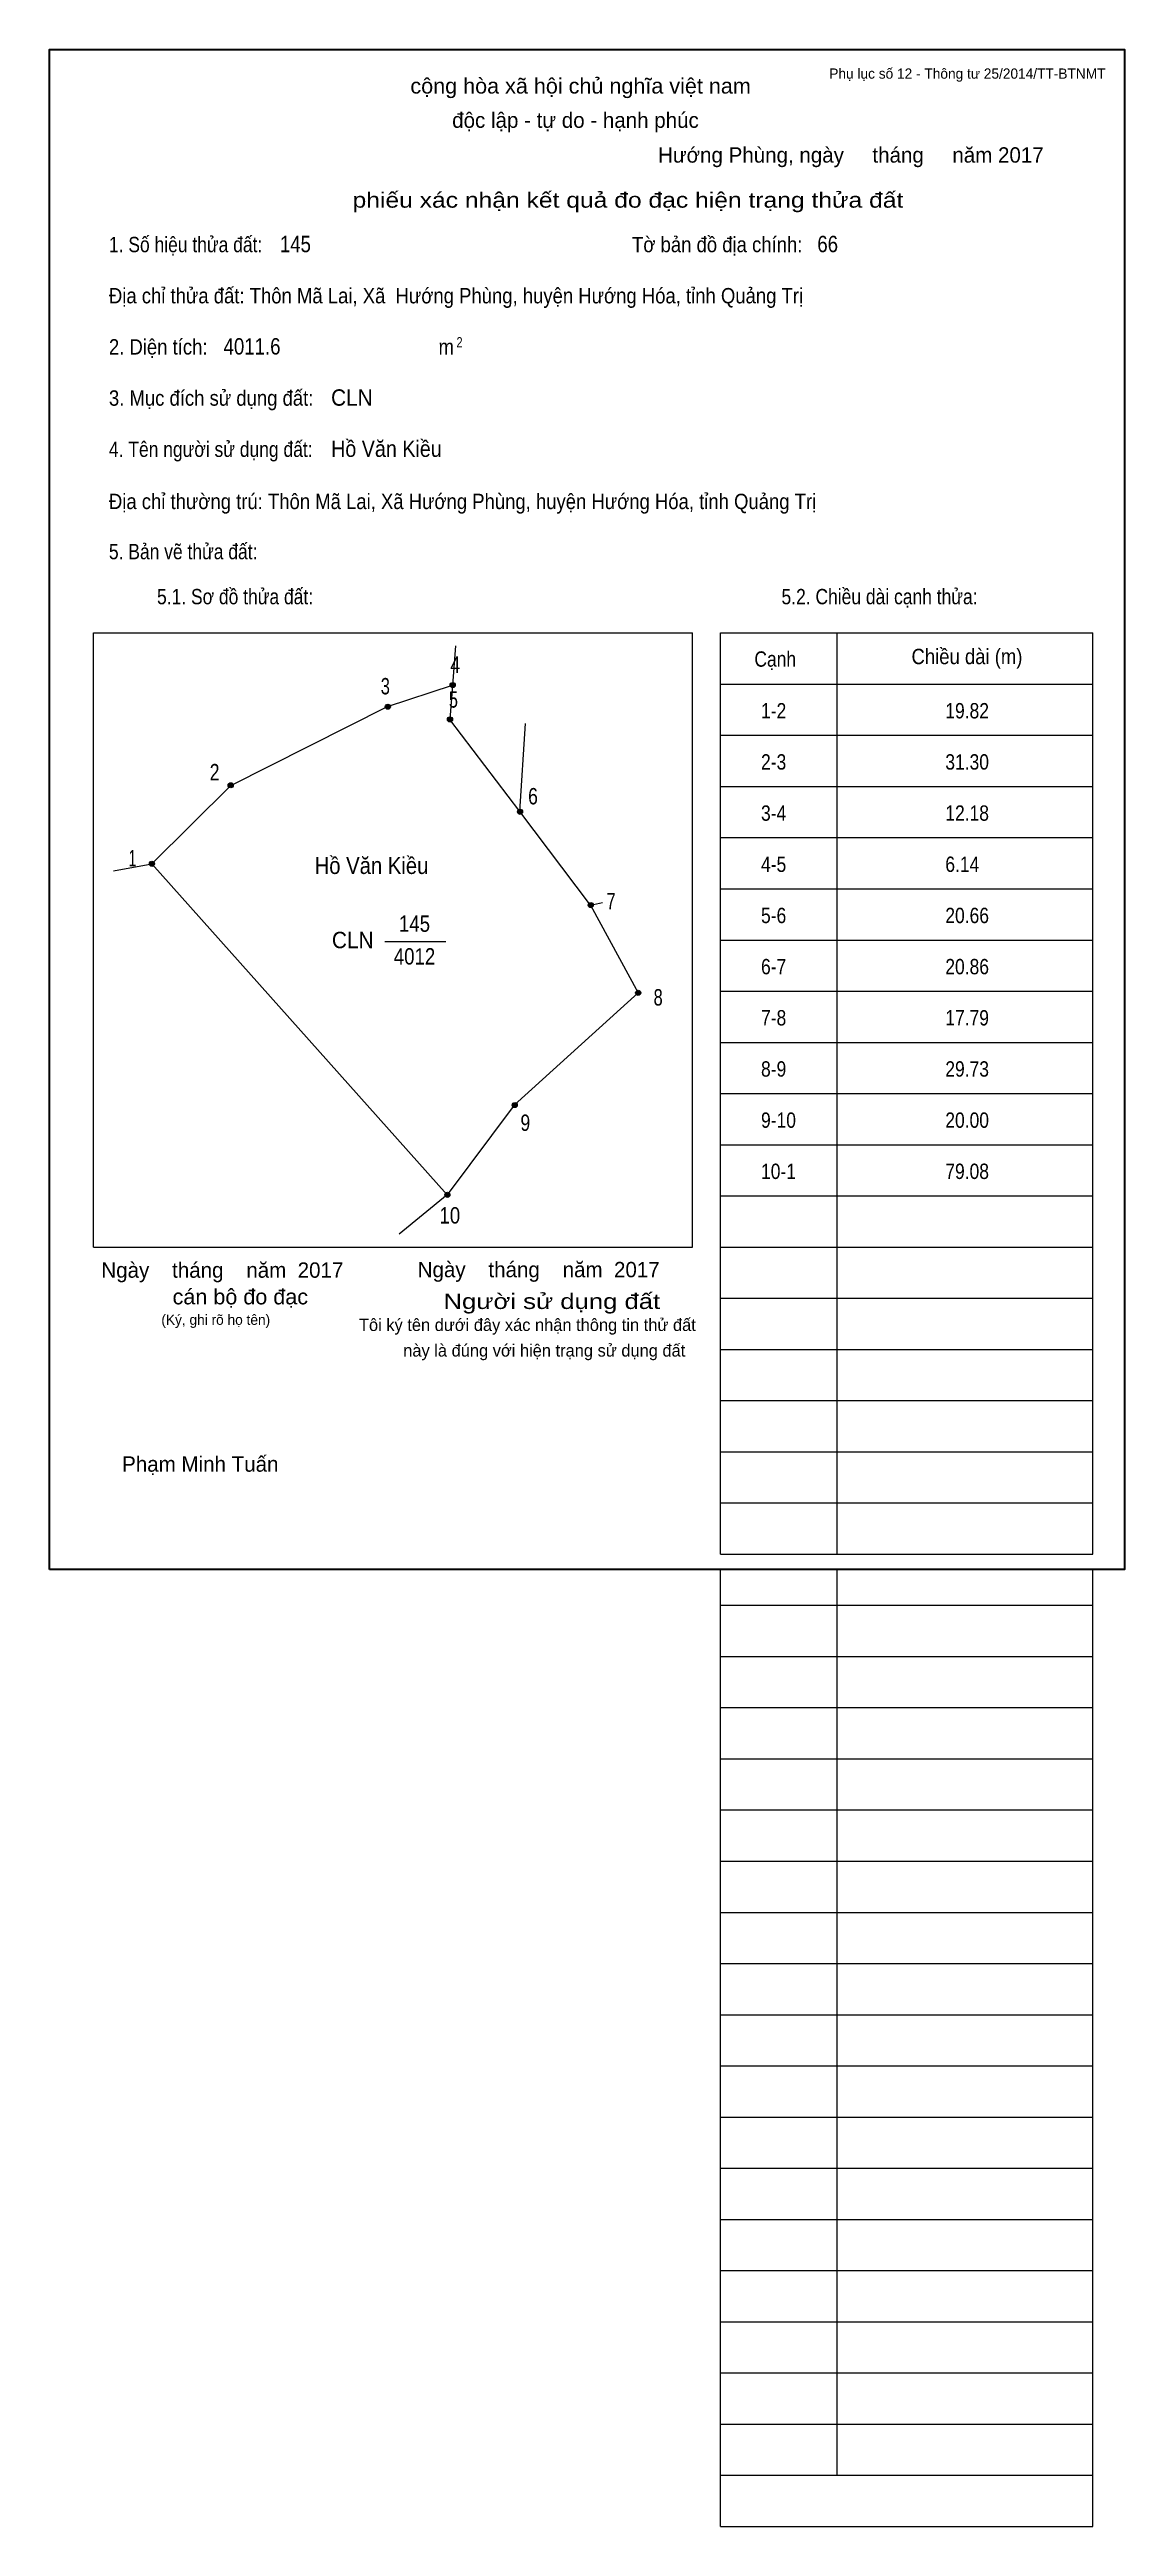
# Model space of a CAD drawing. Header units: centimetres. Extents: x 0 to 21, y -18.7 to 29.7.
import ezdxf
from ezdxf.enums import TextEntityAlignment as Align

# ---------------------------------------------------------------- set-up
doc = ezdxf.new("R2010")
doc.units = ezdxf.units.CM
doc.header["$LTSCALE"] = 0.12
for name, color, linetype in [('2', 7, 'Continuous'), ('30', 7, 'Continuous'), ('33', 7, 'Continuous'), ('34', 7, 'Continuous')]:
    doc.layers.add(name, color=color, linetype=linetype)
for name, color, linetype, lineweight in [('32', 7, 'Continuous', 13), ('6', 7, 'Continuous', 13), ('63', 7, 'Continuous', 13)]:
    doc.layers.add(name, color=color, linetype=linetype, lineweight=lineweight)

msp = doc.modelspace()

# ---------------------------------------------------------------- hatches: boundary and pattern name
at = {"layer": '32'}
for points in [[(7.926, 17.2808, 1), (7.826, 17.2808, 1)], [(6.6586, 16.8587, 1), (6.5586, 16.8587, 1)], [(7.8733, 16.6098, 1), (7.7733, 16.6098, 1)], [(3.5887, 15.3238, 1), (3.4887, 15.3238, 1)], [(9.2416, 14.8052, 1), (9.1416, 14.8052, 1)], [(2.0505, 13.7889, 1), (1.9505, 13.7889, 1)], [(10.623, 12.983, 1), (10.523, 12.983, 1)], [(11.5505, 11.2672, 1), (11.4505, 11.2672, 1)], [(9.1385, 9.0745, 1), (9.0385, 9.0745, 1)], [(7.8229, 7.3203, 1), (7.7229, 7.3203, 1)]]:
    msp.add_hatch(color=256, dxfattribs=at).paths.add_polyline_path(points)

# ---------------------------------------------------------------- linework, layer by layer
for centre in [(7.876, 17.2808), (6.6086, 16.8587), (7.8233, 16.6098), (3.5387, 15.3238), (9.1916, 14.8052), (2.0005, 13.7889), (10.573, 12.983), (11.5005, 11.2672), (9.0885, 9.0745), (7.7729, 7.3203)]:
    msp.add_circle(centre, 0.05, dxfattribs=at)
at = {"layer": '6'}
for p, q in [((7.93, 18.05), (7.87, 17.28)), ((7.87, 17.28), (7.82, 16.61)), ((9.19, 14.81), (9.3, 16.53)), ((1.25, 13.65), (2, 13.79)), ((7.77, 7.32), (2, 13.79)), ((10.57, 12.98), (10.8, 13.03)), ((7.77, 7.32), (6.83, 6.55))]:
    msp.add_line(p, q, dxfattribs=at)
for points in [[(2, 13.79), (3.54, 15.32), (6.6, 16.86), (7.87, 17.28)], [(10.57, 12.98), (9.19, 14.81), (7.82, 16.61)], [(10.57, 12.98), (11.5, 11.27), (9.08, 9.07), (7.77, 7.32)]]:
    msp.add_lwpolyline(points, dxfattribs=at)
at = {"layer": '63'}
for p, q in [((0.86, 18.3), (12.56, 18.3)), ((0.86, 6.3), (0.86, 18.3)), ((12.56, 6.3), (12.56, 18.3)), ((13.11, 18.3), (20.38, 18.3)), ((13.11, 0.3), (13.11, 18.3)), ((15.39, 0.3), (15.39, 18.3)), ((20.38, 0.3), (20.38, 18.3)), ((13.11, 17.3), (20.38, 17.3)), ((13.11, 16.3), (20.38, 16.3)), ((13.11, 15.3), (20.38, 15.3)), ((13.11, 14.3), (20.38, 14.3)), ((13.11, 13.3), (20.38, 13.3)), ((6.55, 12.27), (7.74, 12.27)), ((13.11, 12.3), (20.38, 12.3)), ((13.11, 11.3), (20.38, 11.3)), ((13.11, 10.3), (20.38, 10.3)), ((13.11, 9.3), (20.38, 9.3)), ((13.11, 8.3), (20.38, 8.3)), ((13.11, 7.3), (20.38, 7.3)), ((0.86, 6.3), (12.56, 6.3)), ((13.11, 6.3), (20.38, 6.3)), ((13.11, 5.3), (20.38, 5.3)), ((13.11, 4.3), (20.38, 4.3)), ((13.11, 3.3), (20.38, 3.3)), ((13.11, 2.3), (20.38, 2.3)), ((13.11, 1.3), (20.38, 1.3)), ((13.11, 0.3), (20.38, 0.3)), ((13.11, -18.7), (13.11, 0)), ((15.39, -17.7), (15.39, 0)), ((20.38, -18.7), (20.38, 0)), ((13.11, -0.7), (20.38, -0.7)), ((13.11, -0.7), (20.38, -0.7)), ((13.11, -1.7), (20.38, -1.7)), ((13.11, -2.7), (20.38, -2.7)), ((13.11, -3.7), (20.38, -3.7)), ((13.11, -4.7), (20.38, -4.7)), ((13.11, -5.7), (20.38, -5.7)), ((13.11, -6.7), (20.38, -6.7)), ((13.11, -7.7), (20.38, -7.7)), ((13.11, -8.7), (20.38, -8.7)), ((13.11, -9.7), (20.38, -9.7)), ((13.11, -10.7), (20.38, -10.7)), ((13.11, -11.7), (20.38, -11.7)), ((13.11, -12.7), (20.38, -12.7)), ((13.11, -13.7), (20.38, -13.7)), ((13.11, -14.7), (20.38, -14.7)), ((13.11, -15.7), (20.38, -15.7)), ((13.11, -16.7), (20.38, -16.7)), ((13.11, -17.7), (20.38, -17.7)), ((13.11, -18.7), (20.38, -18.7))]:
    msp.add_line(p, q, dxfattribs=at)
at = {"layer": '63', "lineweight": 35}
msp.add_lwpolyline([(0, 0), (0, 29.7), (21, 29.7), (21, 0)], close=True, dxfattribs=at)

# ---------------------------------------------------------------- texts
at = {"layer": '2', "width": 0.9}
msp.add_text('Hồ Văn Kiều', height=0.3289, dxfattribs=at).set_placement((6.29, 13.59), align=Align.CENTER)
at = {"layer": '30', "width": 0.85}
for s, p in [('1-2', (13.9, 16.63)), ('19.82', (17.5, 16.63)), ('2-3', (13.9, 15.63)), ('31.30', (17.5, 15.63)), ('3-4', (13.9, 14.63)), ('12.18', (17.5, 14.63)), ('4-5', (13.9, 13.63)), ('6.14', (17.5, 13.63)), ('5-6', (13.9, 12.63)), ('20.66', (17.5, 12.63)), ('6-7', (13.9, 11.63)), ('20.86', (17.5, 11.63)), ('7-8', (13.9, 10.63)), ('17.79', (17.5, 10.63)), ('8-9', (13.9, 9.63)), ('29.73', (17.5, 9.63)), ('9-10', (13.9, 8.63)), ('20.00', (17.5, 8.63)), ('10-1', (13.9, 7.63)), ('79.08', (17.5, 7.63))]:
    msp.add_text(s, height=0.3, dxfattribs=at).set_placement(p)
at = {"layer": '32'}
for s, width, p in [('3', 0.75, (6.56, 17.1)), ('4', 0.8, (7.925, 17.52)), ('5', 0.75, (7.89, 16.84)), ('2', 0.8, (3.225, 15.42)), ('6', 0.8, (9.445, 14.95)), ('1', 0.65, (1.62, 13.74)), ('7', 0.75, (10.97, 12.9)), ('8', 0.75, (11.89, 11.02)), ('9', 0.8, (9.295, 8.57)), ('10', 0.85, (7.82, 6.76))]:
    msp.add_text(s, height=0.32, dxfattribs=dict(at, width=width)).set_placement(p, align=Align.CENTER)
at = {"layer": '33', "width": 0.85}
for s, p in [('145', (7.13, 12.46)), ('4012', (7.13, 11.82))]:
    msp.add_text(s, height=0.32, dxfattribs=at).set_placement(p, align=Align.CENTER)
at = {"layer": '33', "width": 0.95}
msp.add_text('CLN', height=0.32, dxfattribs=at).set_placement((6.33, 12.14), align=Align.RIGHT)
at = {"layer": '34'}
for s, width, p in [('145', 0.85, (4.5, 25.74)), ('66', 0.85, (15, 25.74)), ('4011.6', 0.85, (3.4, 23.74)), ('CLN', 0.95, (5.5, 22.74)), ('Hồ Văn Kiều', 0.9, (5.5, 21.74))]:
    msp.add_text(s, height=0.32, dxfattribs=dict(at, width=width)).set_placement(p)
at = {"layer": '63', "width": 1.05}
msp.add_text('cộng hòa xã hội chủ nghĩa việt nam', height=0.3, dxfattribs=at).set_placement((10.375, 28.84), align=Align.CENTER)
at = {"layer": '63'}
for s, height, p in [('Phụ lục số 12 - Thông tư 25/2014/TT-BTNMT', 0.2, (20.63, 29.13)), ('Ngày    tháng    năm  2017', 0.3, (5.74, 5.7)), ('Ngày    tháng    năm  2017', 0.3, (11.92, 5.71)), ('(Ký, ghi rõ họ tên)', 0.2, (4.31, 4.78))]:
    msp.add_text(s, height=height, dxfattribs=at).set_placement(p, align=Align.RIGHT)
for s, height, p in [('độc lập - tự do - hạnh phúc', 0.3, (10.275, 28.17)), ('Hướng Phùng, ngày     tháng     năm 2017', 0.3, (15.655, 27.49)), ('Tôi ký tên dưới đây xác nhận thông tin thử đất', 0.24, (9.335, 4.66)), ('này là đúng với hiện trạng sử dụng đất', 0.24, (9.665, 4.16)), ('Phạm Minh Tuấn', 0.3, (2.945, 1.91))]:
    msp.add_text(s, height=height, dxfattribs=at).set_placement(p, align=Align.CENTER)
for s, width, p in [('phiếu xác nhận kết quả đo đạc hiện trạng thửa đất', 1.2, (16.68, 26.61)), ('cán bộ đo đạc', 1.05, (5.05, 5.18)), ('Người sử dụng đất', 1.25, (11.93, 5.09))]:
    msp.add_text(s, height=0.3, dxfattribs=dict(at, width=width)).set_placement(p, align=Align.RIGHT)
for s, height, width, p in [('1. Số hiệu thửa đất:', 0.3, 0.85, (1.16, 25.74)), ('Tờ bản đồ địa chính:', 0.3, 0.9, (11.38, 25.74)), ('Địa chỉ thửa đất: Thôn Mã Lai, Xã  Hướng Phùng, huyện Hướng Hóa, tỉnh Quảng Trị', 0.3, 0.9, (1.16, 24.74)), ('2. Diện tích:', 0.3, 0.9, (1.16, 23.74)), ('m', 0.3, 0.9, (7.6, 23.74)), ('2', 0.2, 0.8, (7.95, 23.88)), ('3. Mục đích sử dụng đất:', 0.3, 0.9, (1.16, 22.74)), ('4. Tên người sử dụng đất:', 0.3, 0.85, (1.16, 21.74)), ('Địa chỉ thường trú: Thôn Mã Lai, Xã Hướng Phùng, huyện Hướng Hóa, tỉnh Quảng Trị', 0.3, 0.9, (1.16, 20.72)), ('5. Bản vẽ thửa đất:', 0.3, 0.85, (1.16, 19.74)), ('5.1. Sơ đồ thửa đất:', 0.3, 0.85, (2.1, 18.86)), ('5.2. Chiều dài cạnh thửa:', 0.3, 0.85, (14.3, 18.86)), ('Cạnh', 0.3, 0.85, (13.77, 17.64)), ('Chiều dài (m)', 0.3, 0.9, (16.84, 17.69))]:
    msp.add_text(s, height=height, dxfattribs=dict(at, width=width)).set_placement(p)

doc.saveas('drawing.dxf')
